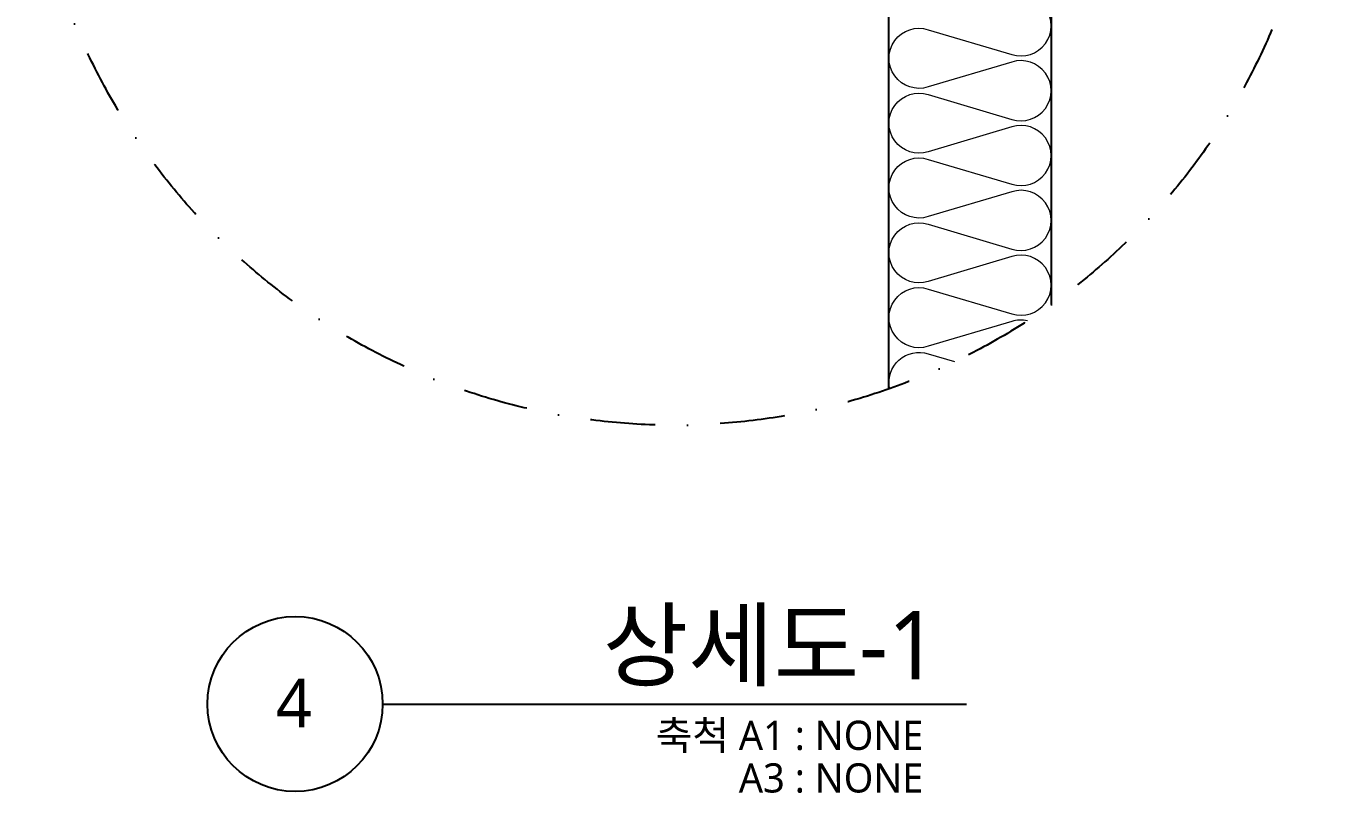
# Model space of a CAD drawing. Header units: millimetres. Extents: x 232323 to 272954, y -5343 to 8721.
# Drawn here: x 241093 to 243093, y 6027 to 7210 of the extents above; entities that cross this region are included whole.
import ezdxf
from ezdxf.enums import TextEntityAlignment as Align

# ---------------------------------------------------------------- set-up
doc = ezdxf.new("R2010")
doc.units = ezdxf.units.MM
doc.header["$MEASUREMENT"] = 0
doc.linetypes.add('DASHDOTX2', pattern=[2, 1, -0.5, 0, -0.5])
for name, color, linetype, lineweight in [('A-DWXM-DOOR', 4, 'CONTINUOUS', 25), ('A-MKXS-MAK2', 3, 'DASHDOTX2', 25), ('A-XXXX-INSL2', 8, 'CONTINUOUS', 18), ('A-XXXX-SYMB', 7, 'CONTINUOUS', 25), ('A-XXXX-TXT1', 3, 'CONTINUOUS', 25)]:
    doc.layers.add(name, color=color, linetype=linetype, lineweight=lineweight)
doc.styles.add('맑은고딕', font='malgun.ttf')

msp = doc.modelspace()

# ---------------------------------------------------------------- linework, layer by layer
at = {"layer": 'A-DWXM-DOOR'}
for p, q in [((242424, 6650.8), (242424, 7305.9)), ((242674, 7305.9), (242674, 6780.4))]:
    msp.add_line(p, q, dxfattribs=at)
at = {"layer": 'A-MKXS-MAK2', "ltscale": 100}
msp.add_circle((242093.3, 7594.5), 1000, dxfattribs=at)
at = {"layer": 'A-XXXX-INSL2'}
for points in [[(242637.5, 6755.6, 0.132622), (242613.4, 6754.5), (242484.6, 6716.2, -1.37259), (242484.6, 6804.5), (242613.4, 6766.2, 1.37259), (242613.4, 6854.5), (242484.6, 6816.2, -1.37259), (242484.6, 6904.5), (242613.4, 6866.2, 1.37259), (242613.4, 6954.5), (242484.6, 6916.2, -1.37259), (242484.6, 7004.5), (242613.4, 6966.2, 1.37259), (242613.4, 7054.5), (242484.6, 7016.2, -1.37259), (242484.6, 7104.5), (242613.4, 7066.2, 1.37259), (242613.4, 7154.5), (242484.6, 7116.2, -1.37259), (242484.6, 7204.5), (242613.4, 7166.2, 1.37259), (242613.4, 7254.5)], [(242424.9, 6651.1, -0.573068), (242484.6, 6704.5), (242524.9, 6692.5)]]:
    msp.add_lwpolyline(points, format="xyb", dxfattribs=at)
at = {"layer": 'A-XXXX-SYMB'}
msp.add_line((241643.3, 6164.5), (242543.3, 6164.5), dxfattribs=at)
msp.add_circle((241508.3, 6164.5), 135, dxfattribs=at)

# ---------------------------------------------------------------- texts
at = {"layer": 'A-XXXX-TXT1', "style": '맑은고딕'}
msp.add_text('상세도-1', height=105, dxfattribs=at).set_placement((242500.4, 6171.3), align=Align.BOTTOM_RIGHT)
msp.add_text('4', height=75, dxfattribs=at).set_placement((241506.6, 6166.1), align=Align.MIDDLE)
for s, p in [('축척 A1 : NONE', (242477.1, 6138.7)), ('A3 : NONE', (242477.1, 6073))]:
    msp.add_text(s, height=45, dxfattribs=at).set_placement(p, align=Align.TOP_RIGHT)

doc.saveas('drawing.dxf')
